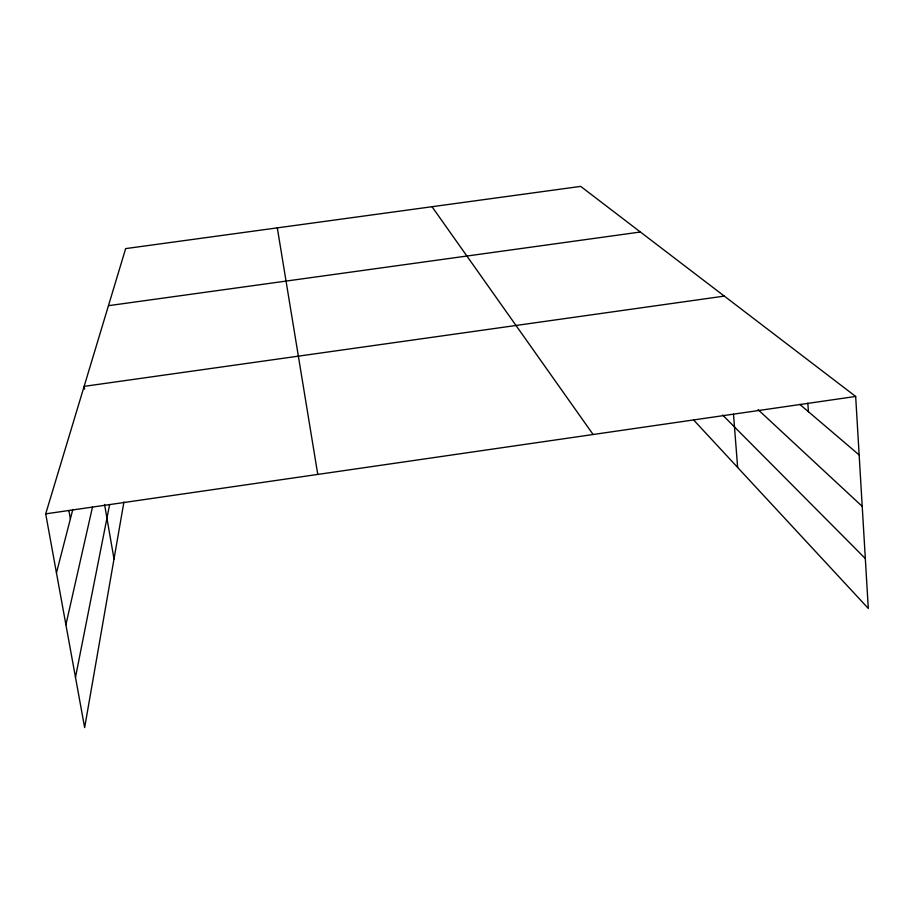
<?xml version="1.0" encoding="UTF-8"?>
<svg xmlns="http://www.w3.org/2000/svg" width="914" height="914" viewBox="0 0 914 914"><rect width="100%" height="100%" fill="white"/><g stroke="black" fill="none" stroke-linecap="round" stroke-linejoin="round"><path stroke-width="1.37" d="M123.927 501.992L84.648 727.613L45.7 513.862L125.652 248.608L580.676 186.387L855.664 396.448L868.3 608.438L693.532 419.869M75.485 677.354L109.634 504.562M65.899 624.753L92.508 506.95M56.451 572.872L72.812 509.475M45.7 513.862L855.664 396.448M724.311 296.102L84.122 386.371L84.614 389.158M108.446 305.687L640.394 232.007M799.773 404.342L859.149 454.932M758.094 409.666L862.222 506.379M722.643 415.036L865.33 558.557M432.014 206.713L593.117 434.504M68.881 510.503L70.378 518.901M104.562 504.459L114.01 558.98M277.308 227.872L317.775 474.423M733.496 414.271L737.644 467.465M807.85 403.165L808.41 411.7"/></g></svg>
